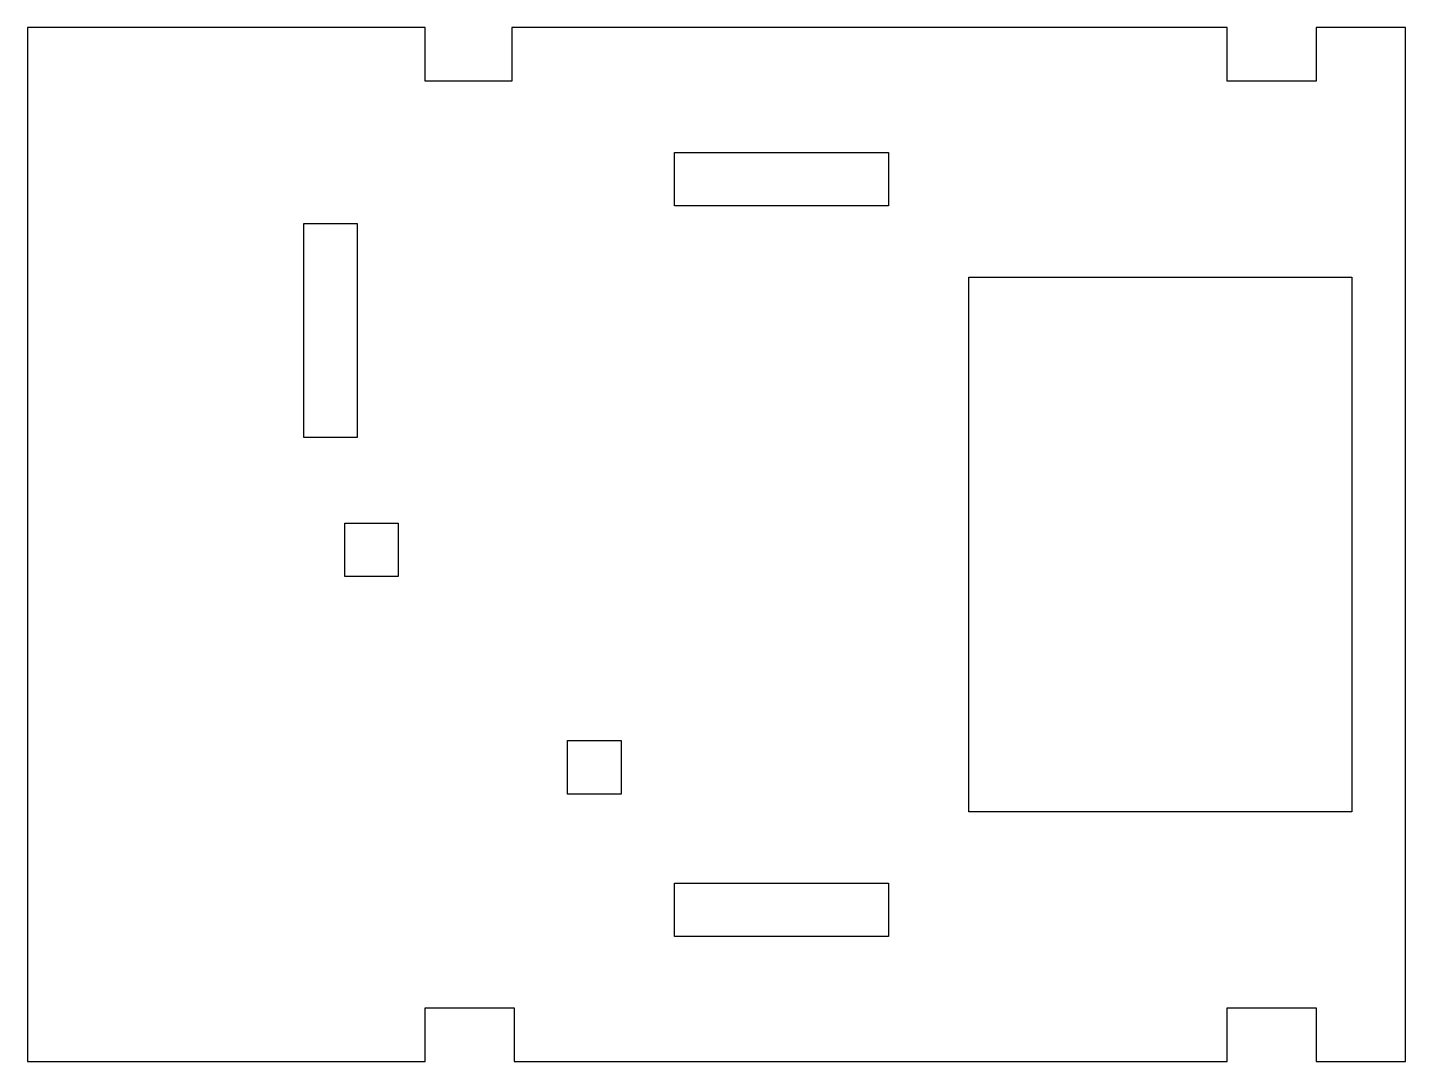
# Model space of a CAD drawing. Header units: millimetres. Extents: x -21.4 to 55.9, y -172.4 to -114.4.
import ezdxf

# ---------------------------------------------------------------- set-up
doc = ezdxf.new("R2010")
doc.units = ezdxf.units.MM

msp = doc.modelspace()

# ---------------------------------------------------------------- linework, layer by layer
for points in [[(45.883, -117.415), (45.883, -114.415), (5.757, -114.415), (5.757, -117.415), (0.883, -117.415), (0.883, -114.415), (-21.417, -114.415), (-21.417, -172.415), (0.883, -172.415), (0.883, -169.415), (5.883, -169.415), (5.883, -172.415), (45.883, -172.415), (45.883, -169.415), (50.883, -169.415), (50.883, -172.415), (55.883, -172.415), (55.883, -114.415), (50.883, -114.415), (50.883, -117.415)], [(14.883, -124.415), (14.883, -121.415), (26.883, -121.415), (26.883, -124.415)], [(-2.917, -125.415), (-2.917, -137.415), (-5.917, -137.415), (-5.917, -125.415)], [(52.883, -128.415), (52.883, -158.415), (31.383, -158.415), (31.383, -128.415)], [(-0.617, -142.215), (-0.617, -145.215), (-3.617, -145.215), (-3.617, -142.215)], [(11.883, -154.415), (11.883, -157.415), (8.883, -157.415), (8.883, -154.415)], [(14.883, -162.415), (26.883, -162.415), (26.883, -165.415), (14.883, -165.415)]]:
    msp.add_lwpolyline(points, close=True)

doc.saveas('drawing.dxf')
